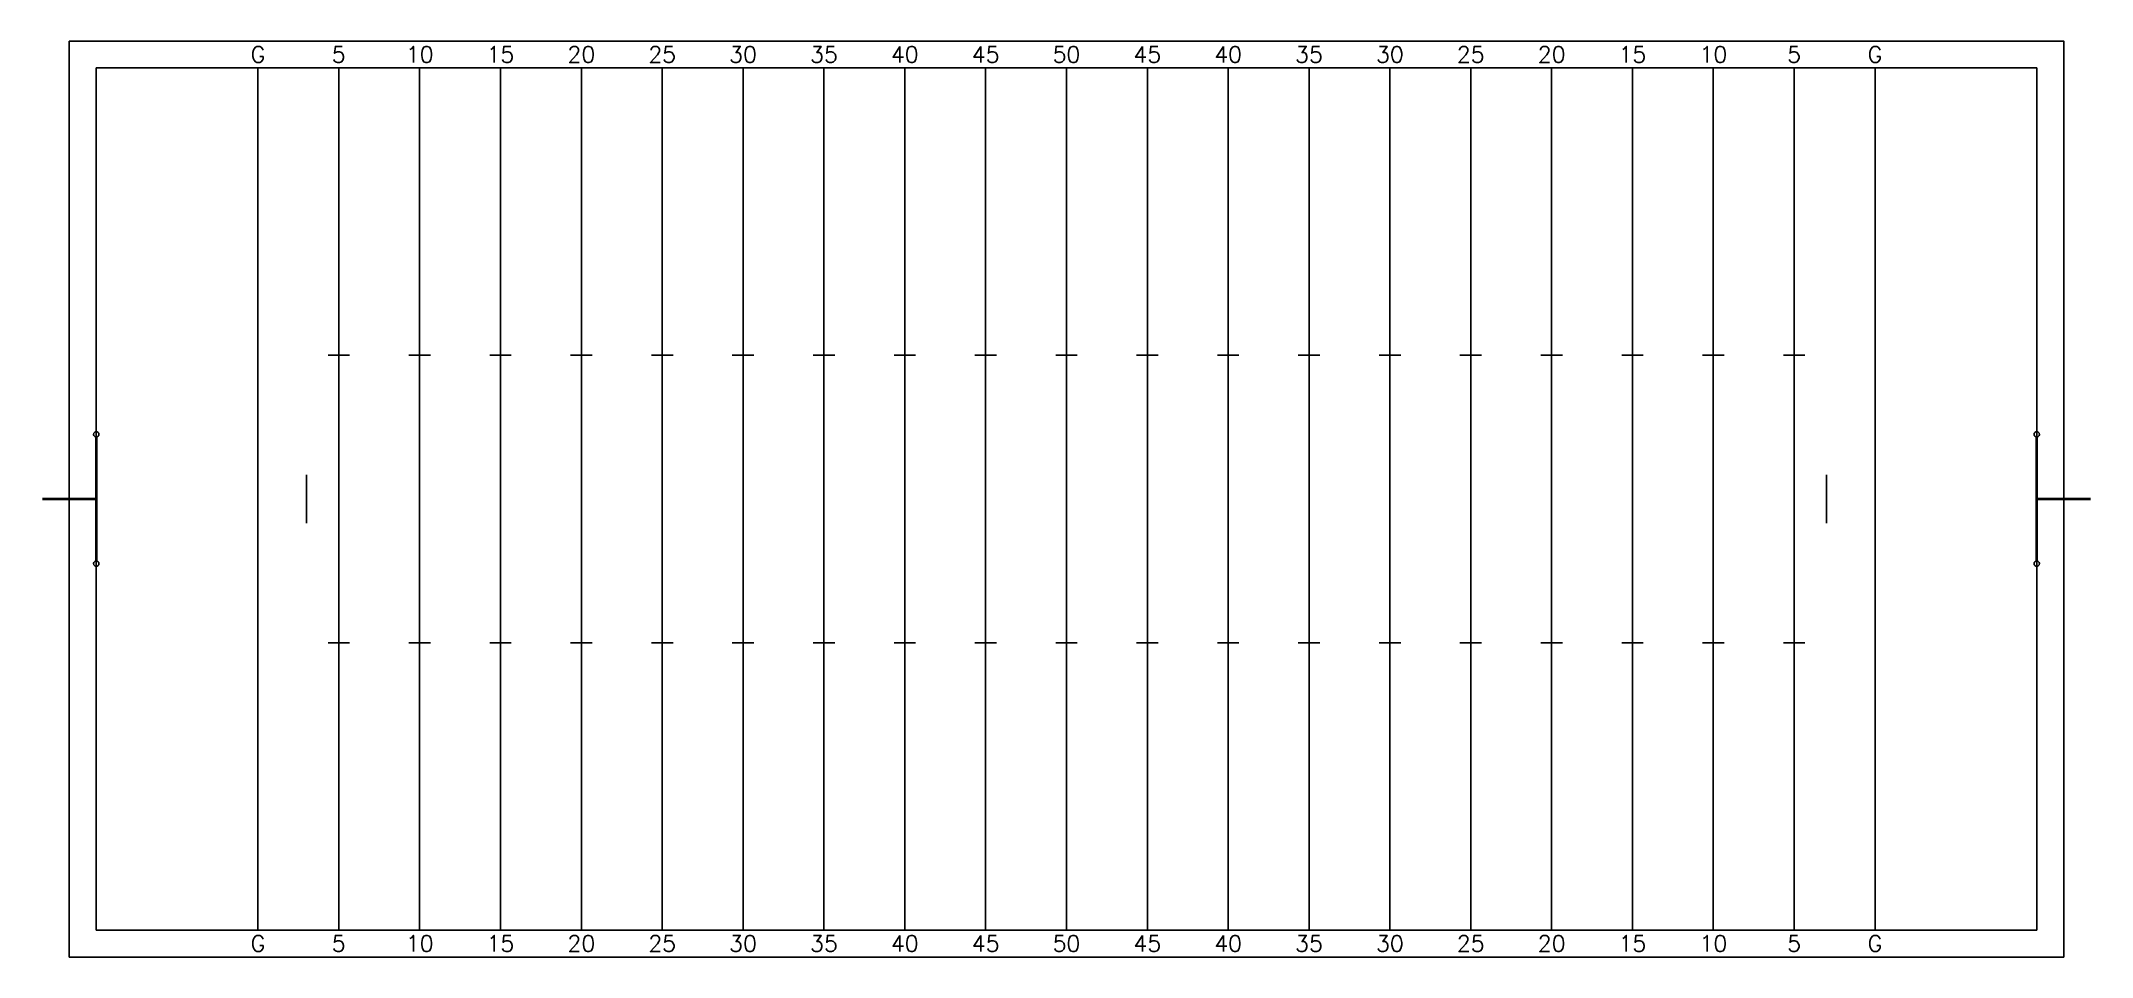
# Model space of a CAD drawing. Header units: millimetres. Extents: x 971 to 1085, y 1276 to 1327.
import ezdxf
from ezdxf.enums import TextEntityAlignment as Align

# ---------------------------------------------------------------- set-up
doc = ezdxf.new("R2010")
doc.units = ezdxf.units.MM
doc.header["$LTSCALE"] = 10
doc.layers.add('Campos_e_Quadras', color=3, linetype='Continuous')
doc.styles.add('Romans', font='romans.shx')

msp = doc.modelspace()

# ---------------------------------------------------------------- linework, layer by layer
at = {"layer": 'Campos_e_Quadras'}
for p, q in [((973.77, 1325.51), (1081.77, 1325.51)), ((973.77, 1277.51), (973.77, 1325.51)), ((982.77, 1277.51), (982.77, 1325.51)), ((987.27, 1277.51), (987.27, 1325.51)), ((991.77, 1277.51), (991.77, 1325.51)), ((996.27, 1277.51), (996.27, 1325.51)), ((1000.77, 1277.51), (1000.77, 1325.51)), ((1005.27, 1277.51), (1005.27, 1325.51)), ((1009.77, 1277.51), (1009.77, 1325.51)), ((1014.27, 1277.51), (1014.27, 1325.51)), ((1018.77, 1277.51), (1018.77, 1325.51)), ((1023.27, 1277.51), (1023.27, 1325.51)), ((1027.77, 1277.51), (1027.77, 1325.51)), ((1032.27, 1277.51), (1032.27, 1325.51)), ((1036.77, 1277.51), (1036.77, 1325.51)), ((1041.27, 1277.51), (1041.27, 1325.51)), ((1045.77, 1277.51), (1045.77, 1325.51)), ((1050.27, 1277.51), (1050.27, 1325.51)), ((1054.77, 1277.51), (1054.77, 1325.51)), ((1059.27, 1277.51), (1059.27, 1325.51)), ((1063.77, 1277.51), (1063.77, 1325.51)), ((1068.27, 1277.51), (1068.27, 1325.51)), ((1072.77, 1277.51), (1072.77, 1325.51)), ((1081.77, 1277.51), (1081.77, 1325.51)), ((986.67, 1309.51), (987.87, 1309.51)), ((987.27, 1309.51), (987.87, 1309.51)), ((991.17, 1309.51), (992.37, 1309.51)), ((995.67, 1309.51), (996.87, 1309.51)), ((1000.17, 1309.51), (1001.37, 1309.51)), ((1004.67, 1309.51), (1005.87, 1309.51)), ((1009.17, 1309.51), (1010.37, 1309.51)), ((1013.67, 1309.51), (1014.87, 1309.51)), ((1018.17, 1309.51), (1019.37, 1309.51)), ((1022.67, 1309.51), (1023.87, 1309.51)), ((1027.17, 1309.51), (1028.37, 1309.51)), ((1031.67, 1309.51), (1032.87, 1309.51)), ((1036.17, 1309.51), (1037.37, 1309.51)), ((1040.67, 1309.51), (1041.87, 1309.51)), ((1045.17, 1309.51), (1046.37, 1309.51)), ((1049.67, 1309.51), (1050.87, 1309.51)), ((1054.17, 1309.51), (1055.37, 1309.51)), ((1058.67, 1309.51), (1059.87, 1309.51)), ((1063.17, 1309.51), (1064.37, 1309.51)), ((1067.67, 1309.51), (1068.87, 1309.51)), ((985.47, 1302.86), (985.47, 1300.16)), ((1070.07, 1302.86), (1070.07, 1300.16)), ((986.67, 1293.51), (987.87, 1293.51)), ((987.27, 1293.51), (987.87, 1293.51)), ((991.17, 1293.51), (992.37, 1293.51)), ((995.67, 1293.51), (996.87, 1293.51)), ((1000.17, 1293.51), (1001.37, 1293.51)), ((1004.67, 1293.51), (1005.87, 1293.51)), ((1009.17, 1293.51), (1010.37, 1293.51)), ((1013.67, 1293.51), (1014.87, 1293.51)), ((1018.17, 1293.51), (1019.37, 1293.51)), ((1022.67, 1293.51), (1023.87, 1293.51)), ((1027.17, 1293.51), (1028.37, 1293.51)), ((1031.67, 1293.51), (1032.87, 1293.51)), ((1036.17, 1293.51), (1037.37, 1293.51)), ((1040.67, 1293.51), (1041.87, 1293.51)), ((1045.17, 1293.51), (1046.37, 1293.51)), ((1049.67, 1293.51), (1050.87, 1293.51)), ((1054.17, 1293.51), (1055.37, 1293.51)), ((1058.67, 1293.51), (1059.87, 1293.51)), ((1063.17, 1293.51), (1064.37, 1293.51)), ((1067.67, 1293.51), (1068.87, 1293.51)), ((973.77, 1277.51), (1081.77, 1277.51))]:
    msp.add_line(p, q, dxfattribs=at)
msp.add_lwpolyline([(972.27, 1327.01), (1083.27, 1327.01), (1083.27, 1276.01), (972.27, 1276.01)], close=True, dxfattribs=at)
at = {"layer": 'Campos_e_Quadras', "const_width": 0.15}
for points in [[(973.77, 1304.96), (973.77, 1298.06)], [(1081.77, 1304.96), (1081.77, 1298.06)], [(973.77, 1301.51), (970.77, 1301.51)], [(1081.77, 1301.51), (1084.77, 1301.51)]]:
    msp.add_lwpolyline(points, dxfattribs=at)
at = {"layer": 'Campos_e_Quadras'}
for centre in [(973.77, 1305.11), (1081.77, 1305.11), (973.77, 1297.91), (1081.77, 1297.91)]:
    msp.add_circle(centre, 0.15, dxfattribs=at)

# ---------------------------------------------------------------- texts
at = {"layer": 'Campos_e_Quadras', "color": 1, "style": 'Romans'}
for s, p in [('G', (982.77, 1325.81)), ('5', (987.27, 1325.81)), ('10', (991.77, 1325.81)), ('15', (996.27, 1325.81)), ('20', (1000.77, 1325.81)), ('25', (1005.27, 1325.81)), ('30', (1009.77, 1325.81)), ('35', (1014.27, 1325.81)), ('40', (1018.77, 1325.81)), ('45', (1023.27, 1325.81)), ('50', (1027.77, 1325.81)), ('45', (1032.27, 1325.81)), ('40', (1036.77, 1325.81)), ('35', (1041.27, 1325.81)), ('30', (1045.77, 1325.81)), ('25', (1050.27, 1325.81)), ('20', (1054.77, 1325.81)), ('15', (1059.27, 1325.81)), ('10', (1063.77, 1325.81)), ('5', (1068.27, 1325.81)), ('G', (1072.77, 1325.81)), ('G', (982.77, 1276.31)), ('5', (987.27, 1276.31)), ('10', (991.77, 1276.31)), ('15', (996.27, 1276.31)), ('20', (1000.77, 1276.31)), ('25', (1005.27, 1276.31)), ('30', (1009.77, 1276.31)), ('35', (1014.27, 1276.31)), ('40', (1018.77, 1276.31)), ('45', (1023.27, 1276.31)), ('50', (1027.77, 1276.31)), ('45', (1032.27, 1276.31)), ('40', (1036.77, 1276.31)), ('35', (1041.27, 1276.31)), ('30', (1045.77, 1276.31)), ('25', (1050.27, 1276.31)), ('20', (1054.77, 1276.31)), ('15', (1059.27, 1276.31)), ('10', (1063.77, 1276.31)), ('5', (1068.27, 1276.31)), ('G', (1072.77, 1276.31))]:
    msp.add_text(s, height=0.9, dxfattribs=at).set_placement(p, align=Align.CENTER)

doc.saveas('drawing.dxf')
